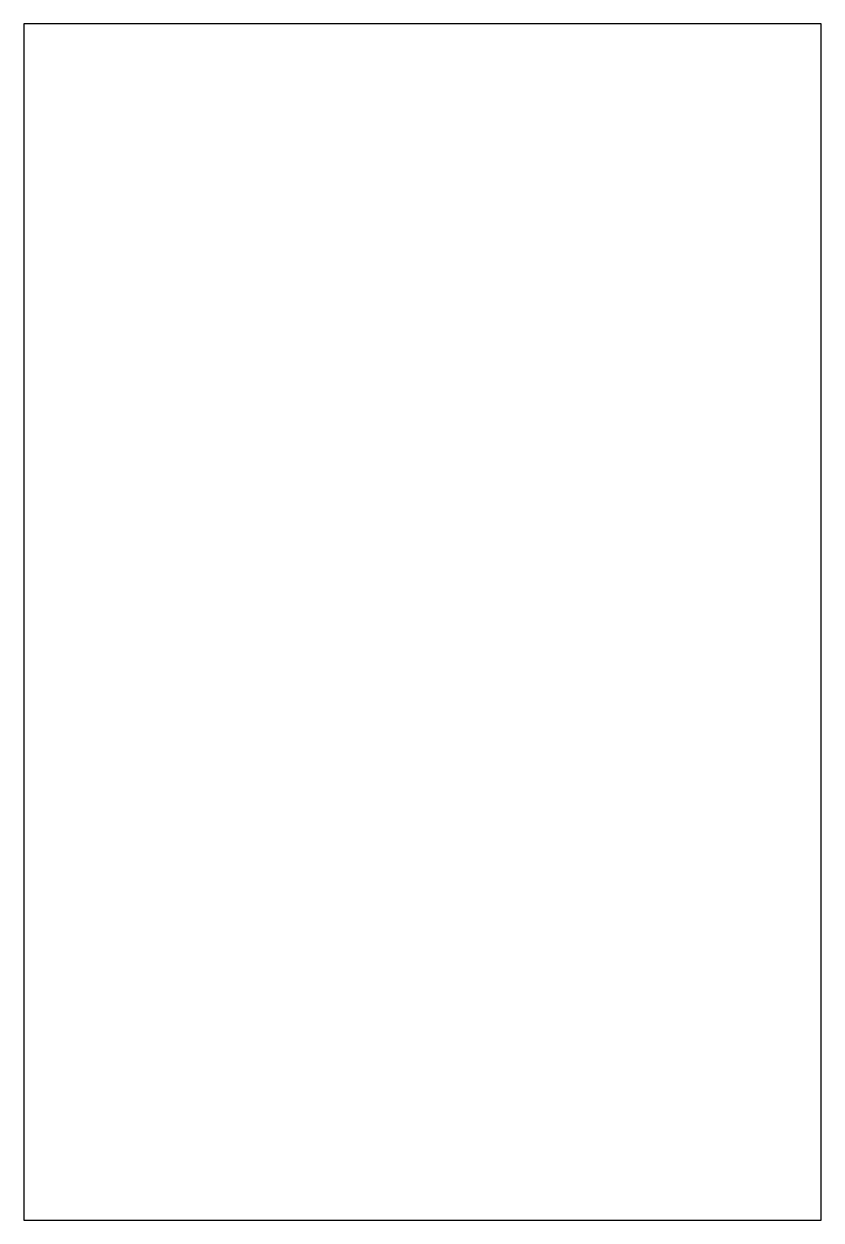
# Model space of a CAD drawing. Header units: millimetres. Extents: x 0 to 720, y 0 to 1080.
import ezdxf

# ---------------------------------------------------------------- set-up
doc = ezdxf.new("R2010")
doc.units = ezdxf.units.MM
doc.layers.add('paper_border', color=1, linetype='Continuous')

# ---------------------------------------------------------------- blocks, each defined once
blk = doc.blocks.new('paper_Q0')
at = {"layer": 'paper_border'}
blk.add_lwpolyline([(0, 0), (720, 0), (720, 1080), (0, 1080), (0, 0)], dxfattribs=at)

msp = doc.modelspace()

# ---------------------------------------------------------------- block references
msp.add_blockref('paper_Q0', (0, 0))

doc.saveas('drawing.dxf')
